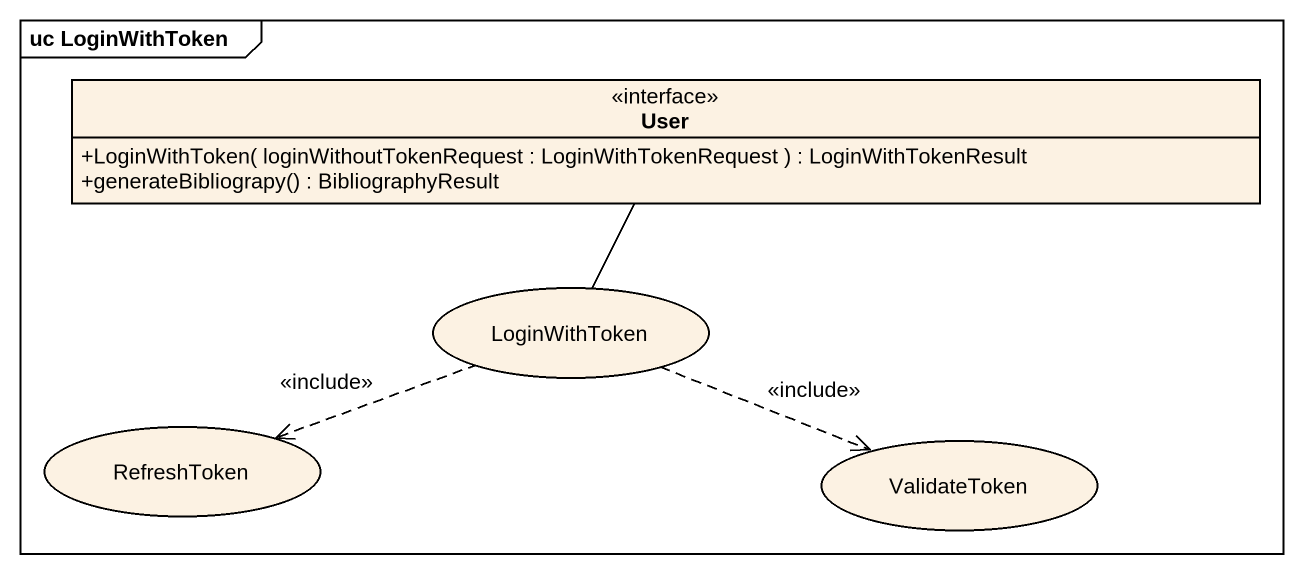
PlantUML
@startuml
mainframe uc LoginWithToken
allowmixing
hide circle
hide empty members
skinparam classAttributeIconSize 0
interface User {
  +LoginWithToken( loginWithoutTokenRequest : LoginWithTokenRequest ) : LoginWithTokenResult
  +generateBibliograpy() : BibliographyResult
}
usecase LoginWithToken
usecase RefreshToken
usecase ValidateToken
LoginWithToken -up- User
LoginWithToken .left.> RefreshToken : <<include>>
LoginWithToken .right.> ValidateToken : <<include>>
@enduml
